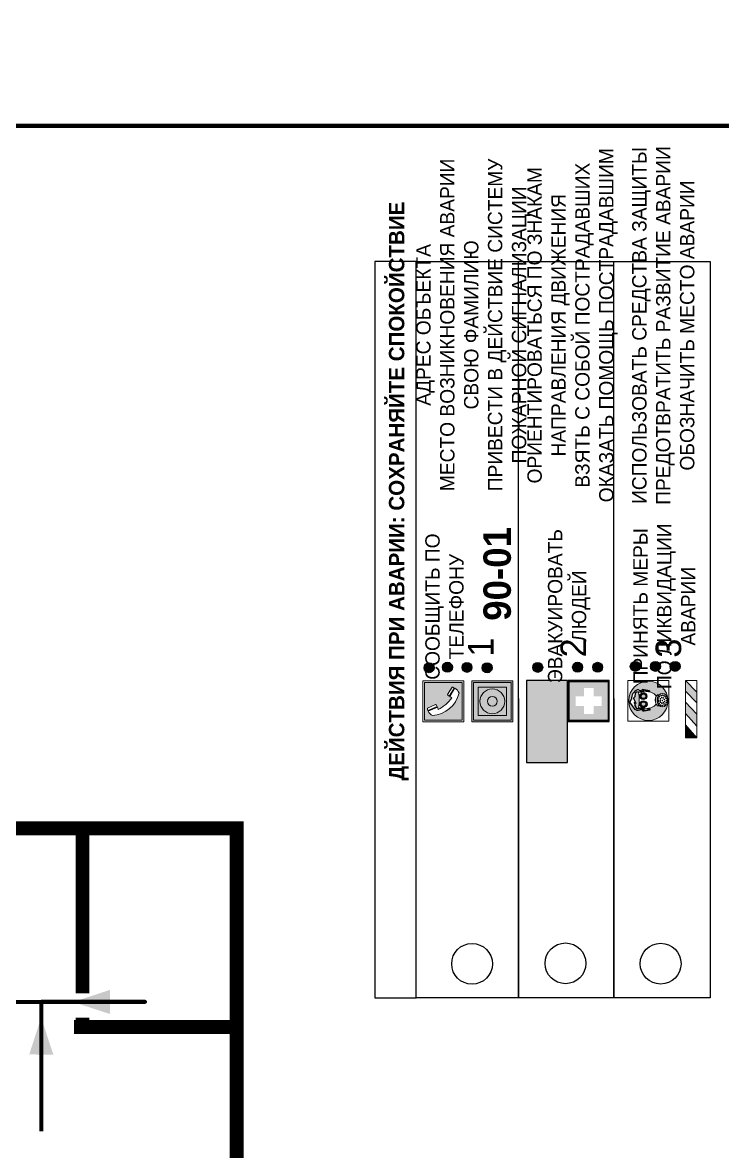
# Model space of a CAD drawing. Header units: millimetres. Extents: x 13114 to 67229, y 22859 to 38520.
# Drawn here: x 25983.7 to 26120.3, y 31091.4 to 31311.9 of the extents above; entities that cross this region are included whole.
import ezdxf

# ---------------------------------------------------------------- set-up
doc = ezdxf.new("R2010")
doc.units = ezdxf.units.MM
doc.layers.add('План_Штампы', color=7, linetype='Continuous')
doc.styles.add('обычный', font='arial.ttf')

# ---------------------------------------------------------------- blocks, each defined once
blk = doc.blocks.new('A$C38D26F80')
h = blk.add_hatch(color=5)
h.dxf.hatch_style = 1
h.paths.add_polyline_path([(-8.77, -4.48, 1), (-0.19, -4.48, 1)])
h.paths.add_polyline_path([(-6.75, -3.58), (-6.75, -3.31), (-6.62, -3.22), (-6.5, -3.22), (-6.42, -3.3), (-6.39, -3.28), (-6.59, -2.23), (-6.59, -2.01), (-6.38, -1.58), (-4.76, -0.4), (-4.13, -0.79, -0.362848), (-2.1, -2.1, -0.201049), (-2.17, -2.48, 0.085434), (-2.26, -3.13), (-1.9, -3.16), (-2.25, -4.7), (-2.4, -4.59), (-2.43, -4.34), (-2.36, -4.34), (-2.14, -3.34), (-2.47, -3.42), (-2.58, -1.95), (-2.77, -1.58), (-3.58, -1.52), (-3.92, -1.26), (-5.05, -1.73), (-4.87, -1.39), (-5.41, -1.6), (-5.41, -1.46), (-6.13, -1.87), (-6.18, -3.5), (-6.56, -3.47), (-6.37, -4.59), (-6.16, -4.43), (-6.16, -4.66), (-6.36, -4.79), (-6.37, -4.8), (-6.51, -4.76)], flags=16)
h.paths.add_polyline_path([(-6.51, -4.76), (-6.36, -4.79), (-6.37, -4.8)], flags=0)
h.paths.add_polyline_path([(-5.92, -2.34, 0.089508), (-2.67, -2.35), (-2.48, -3.88, -0.268602), (-3.4, -6.18, 0.262449), (-5.2, -6.18, -0.268602), (-6.11, -3.88)], flags=16)
edge = h.paths.add_edge_path(flags=16)
edge.add_ellipse((-5.19, -3.41), major_axis=(0, 0.842), ratio=0.848992, start_angle=0, end_angle=360)
edge = h.paths.add_edge_path(flags=0)
edge.add_ellipse((-5.19, -3.39), major_axis=(0, 0.665), ratio=0.853798, start_angle=0, end_angle=360)
edge = h.paths.add_edge_path(flags=0)
edge.add_ellipse((-5.19, -3.4), major_axis=(0, 0.528), ratio=0.864094, start_angle=0, end_angle=360)
edge = h.paths.add_edge_path(flags=16)
edge.add_ellipse((-3.47, -3.4), major_axis=(0, 0.842), ratio=0.848992, start_angle=0, end_angle=360)
h.paths.add_polyline_path([(-3.13, -6.45), (-3.13, -6.84, 0.383174), (-5.57, -6.85), (-5.57, -6.49, -0.369952)], flags=16)
edge = h.paths.add_edge_path(flags=0)
edge.add_ellipse((-3.47, -3.39), major_axis=(0, 0.665), ratio=0.853798, start_angle=0, end_angle=360)
edge = h.paths.add_edge_path(flags=0)
edge.add_ellipse((-3.47, -3.4), major_axis=(0, 0.528), ratio=0.864094, start_angle=0, end_angle=360)
edge = h.paths.add_edge_path(flags=16)
edge.add_ellipse((-4.34, -7.57), major_axis=(-1.48, 0), ratio=0.744955, start_angle=0, end_angle=360)
h.paths.add_polyline_path([(-5.01, -6.85, -1), (-5.15, -6.85, -1)], flags=0)
h.paths.add_polyline_path([(-5.33, -7.14, -1), (-5.47, -7.14, -1)], flags=0)
h.paths.add_polyline_path([(-4.61, -6.71, -1), (-4.74, -6.71, -1)], flags=16)
h.paths.add_polyline_path([(-5.43, -7.51, -1), (-5.57, -7.51, -1)], flags=0)
h.paths.add_polyline_path([(-4.26, -6.67, -1), (-4.4, -6.67, -1)], flags=16)
h.paths.add_polyline_path([(-4.74, -7.14, -1), (-4.88, -7.14, -1)], flags=0)
h.paths.add_polyline_path([(-4.93, -7.43, -1), (-5.07, -7.43, -1)], flags=0)
h.paths.add_polyline_path([(-4.41, -7.07, -1), (-4.54, -7.07, -1)], flags=0)
h.paths.add_polyline_path([(-5.33, -7.87, -1), (-5.46, -7.87, -1)], flags=0)
h.paths.add_polyline_path([(-3.8, -6.71, -1), (-3.94, -6.71, -1)], flags=16)
h.paths.add_polyline_path([(-4.85, -7.78, -1), (-4.98, -7.78, -1)], flags=0)
h.paths.add_polyline_path([(-3.96, -7.14, -1), (-4.1, -7.14, -1)], flags=0)
h.paths.add_polyline_path([(-4.33, -7.53, -1), (-4.47, -7.53, -1)], flags=0)
h.paths.add_polyline_path([(-5.09, -8.12, -1), (-5.23, -8.12, -1)], flags=0)
h.paths.add_polyline_path([(-3.5, -6.94, -1), (-3.64, -6.94, -1)], flags=0)
h.paths.add_polyline_path([(-4.54, -7.97, -1), (-4.68, -7.97, -1)], flags=0)
h.paths.add_polyline_path([(-3.66, -7.39, -1), (-3.8, -7.39, -1)], flags=0)
h.paths.add_polyline_path([(-4.73, -8.35, -1), (-4.86, -8.35, -1)], flags=0)
h.paths.add_polyline_path([(-4.09, -7.96, -1), (-4.23, -7.96, -1)], flags=0)
h.paths.add_polyline_path([(-3.77, -7.74, -1), (-3.91, -7.74, -1)], flags=0)
h.paths.add_polyline_path([(-3.22, -7.27, -1), (-3.35, -7.27, -1)], flags=0)
h.paths.add_polyline_path([(-4.34, -8.4, -1), (-4.47, -8.4, -1)], flags=0)
h.paths.add_polyline_path([(-3.16, -7.61, -1), (-3.3, -7.61, -1)], flags=0)
h.paths.add_polyline_path([(-3.9, -8.35, -1), (-4.04, -8.35, -1)], flags=0)
h.paths.add_polyline_path([(-3.32, -7.91, -1), (-3.46, -7.91, -1)], flags=0)
h.paths.add_polyline_path([(-3.55, -8.23, -1), (-3.69, -8.23, -1)], flags=0)
at = {"color": 5, "lineweight": 5}
for p, q in [((-4.48, 0), (-8.96, 0)), ((-8.96, 0), (-8.96, -4.48)), ((-4.48, 0), (0, 0)), ((0, 0), (0, -4.48)), ((-6.59, -2.01), (-6.38, -1.58)), ((-6.59, -2.23), (-6.59, -2.01)), ((-6.39, -3.28), (-6.59, -2.23)), ((-6.38, -1.58), (-4.76, -0.4)), ((-6.13, -1.87), (-6.18, -3.5)), ((-5.41, -1.46), (-6.13, -1.87)), ((-5.92, -2.34), (-6.11, -3.88)), ((-4.87, -1.39), (-5.41, -1.6)), ((-5.41, -1.6), (-5.41, -1.46)), ((-3.92, -1.26), (-5.05, -1.73)), ((-5.05, -1.73), (-4.87, -1.39)), ((-4.76, -0.4), (-4.13, -0.79)), ((-3.58, -1.52), (-3.92, -1.26)), ((-2.77, -1.58), (-3.58, -1.52)), ((-2.58, -1.95), (-2.77, -1.58)), ((-2.67, -2.34), (-2.48, -3.88)), ((-2.47, -3.42), (-2.58, -1.95)), ((-8.96, -8.96), (-8.96, -4.48)), ((-6.75, -3.31), (-6.62, -3.22)), ((-6.75, -3.58), (-6.75, -3.31)), ((-6.51, -4.76), (-6.75, -3.58)), ((-6.62, -3.22), (-6.5, -3.22)), ((-6.18, -3.5), (-6.56, -3.47)), ((-6.56, -3.47), (-6.37, -4.59)), ((-6.37, -4.8), (-6.51, -4.76)), ((-6.5, -3.22), (-6.42, -3.3)), ((-6.42, -3.3), (-6.39, -3.28)), ((-6.37, -4.59), (-6.16, -4.43)), ((-6.16, -4.66), (-6.37, -4.8)), ((-6.16, -4.43), (-6.16, -4.66)), ((-2.14, -3.34), (-2.47, -3.42)), ((-2.43, -4.34), (-2.4, -4.59)), ((-2.43, -4.34), (-2.36, -4.34)), ((-2.4, -4.59), (-2.25, -4.7)), ((-2.36, -4.34), (-2.14, -3.34)), ((-1.9, -3.16), (-2.26, -3.13)), ((-2.25, -4.7), (-1.9, -3.16)), ((0, -8.96), (0, -4.48)), ((-5.57, -6.49), (-5.57, -6.85)), ((-3.13, -6.45), (-3.13, -6.84)), ((-4.48, -8.96), (-8.96, -8.96)), ((-4.48, -8.96), (0, -8.96))]:
    blk.add_line(p, q, dxfattribs=at)
at = {"color": 5}
for p, q in [((-6.59, -2.01), (-6.38, -1.58)), ((-6.59, -2.23), (-6.59, -2.01)), ((-6.39, -3.28), (-6.59, -2.23)), ((-6.38, -1.58), (-4.76, -0.4)), ((-6.13, -1.87), (-6.18, -3.5)), ((-5.41, -1.46), (-6.13, -1.87)), ((-4.87, -1.39), (-5.41, -1.6)), ((-5.41, -1.6), (-5.41, -1.46)), ((-3.92, -1.26), (-5.05, -1.73)), ((-5.05, -1.73), (-4.87, -1.39)), ((-4.76, -0.4), (-4.13, -0.79)), ((-3.58, -1.52), (-3.92, -1.26)), ((-2.77, -1.58), (-3.58, -1.52)), ((-2.58, -1.95), (-2.77, -1.58)), ((-2.47, -3.42), (-2.58, -1.95)), ((-6.75, -3.31), (-6.62, -3.22)), ((-6.75, -3.58), (-6.75, -3.31)), ((-6.51, -4.76), (-6.75, -3.58)), ((-6.62, -3.22), (-6.5, -3.22)), ((-6.18, -3.5), (-6.56, -3.47)), ((-6.56, -3.47), (-6.37, -4.59)), ((-6.37, -4.8), (-6.51, -4.76)), ((-6.36, -4.79), (-6.51, -4.76)), ((-6.5, -3.22), (-6.42, -3.3)), ((-6.42, -3.3), (-6.39, -3.28)), ((-6.37, -4.59), (-6.16, -4.43)), ((-6.16, -4.66), (-6.37, -4.8)), ((-6.16, -4.66), (-6.36, -4.79)), ((-6.16, -4.43), (-6.16, -4.66)), ((-2.14, -3.34), (-2.47, -3.42)), ((-2.4, -4.59), (-2.43, -4.34)), ((-2.43, -4.34), (-2.36, -4.34)), ((-2.25, -4.7), (-2.4, -4.59)), ((-2.36, -4.34), (-2.14, -3.34)), ((-2.26, -3.13), (-1.9, -3.16)), ((-1.9, -3.16), (-2.25, -4.7))]:
    blk.add_line(p, q, dxfattribs=at)
at = {"color": 5, "lineweight": 5}
for centre, radius in [((-4.48, -4.48), 4.29), ((-5.4, -7.14), 0.0678), ((-5.08, -6.85), 0.0678), ((-5, -7.43), 0.0678), ((-4.81, -7.14), 0.0678), ((-4.67, -6.71), 0.0678), ((-4.47, -7.07), 0.0678), ((-4.33, -6.67), 0.0678), ((-4.03, -7.14), 0.0678), ((-3.87, -6.71), 0.0678), ((-3.73, -7.39), 0.0678), ((-3.57, -6.94), 0.0678), ((-3.28, -7.27), 0.0678), ((-5.5, -7.51), 0.0678), ((-5.4, -7.87), 0.0678), ((-5.16, -8.12), 0.0678), ((-4.91, -7.78), 0.0678), ((-4.79, -8.35), 0.0678), ((-4.61, -7.97), 0.0678), ((-4.4, -7.53), 0.0678), ((-4.4, -8.4), 0.0678), ((-4.16, -7.96), 0.0678), ((-3.97, -8.35), 0.0678), ((-3.84, -7.74), 0.0678), ((-3.62, -8.23), 0.0678), ((-3.39, -7.91), 0.0678), ((-3.23, -7.61), 0.0678)]:
    blk.add_circle(centre, radius, dxfattribs=at)
for centre, radius, start, end in [((-4.28, 6.66), 9.15, 259.6987, 280.1569), ((-2.6, -2.2), 0.513, 326.4781, 11.7739), ((-3.66, -4.24), 2.47, 171.573, 231.7124), ((-4.93, -4.24), 2.47, 308.2876, 8.427), ((-0.47, -3.05), 1.79, 161.5846, 182.4584), ((-4.33, -7.88), 1.87, 50.358, 131.5662), ((-4.34, -8.2), 1.82, 48.4943, 132.3565), ((-4.3, -7.78), 1.83, 60.5889, 119.4111)]:
    blk.add_arc(centre, radius, start, end, dxfattribs=at)
at = {"color": 5}
for centre, radius, start, end in [((-3.89, -2.66), 1.88, 17.387, 97.1599), ((-2.6, -2.2), 0.511, 326.3906, 11.8614), ((-0.35, -3.07), 1.91, 162.2553, 181.7878)]:
    blk.add_arc(centre, radius, start, end, dxfattribs=at)
at = {"color": 5, "lineweight": 5}
for centre, major_axis, ratio in [((-5.19, -3.41), (0, 0.842), 0.848992), ((-5.19, -3.39), (0, 0.665), 0.853798), ((-5.19, -3.4), (0, 0.528), 0.864094), ((-3.47, -3.4), (0, 0.842), 0.848992), ((-3.47, -3.39), (0, 0.665), 0.853798), ((-3.47, -3.4), (0, 0.528), 0.864094), ((-4.34, -7.57), (-1.48, 0), 0.744955)]:
    blk.add_ellipse(centre, major_axis=major_axis, ratio=ratio, dxfattribs=at)
blk = doc.blocks.new('A$C47DD6509')
at = {"lineweight": 5}
for points in [[(-8.69, 0), (-11.19, 0), (-11.19, -2.22)], [(-4.22, 0), (-6.45, 0), (-8.91, -2.22), (-6.61, -2.22)], [(0, 0), (-2.09, 0), (-4.36, -2.22), (-2.29, -2.22)]]:
    blk.add_hatch(color=242, dxfattribs=at).paths.add_polyline_path(points)
at = {"color": 242, "lineweight": 5}
for p, q in [((-11.19, -2.22), (-8.69, 0)), ((-11.19, -2.22), (-11.19, 0)), ((-11.19, 0), (-8.69, 0)), ((-11.19, 0), (0, 0)), ((-8.91, -2.22), (-6.45, 0)), ((-6.61, -2.22), (-4.22, 0)), ((-4.36, -2.22), (-2.09, 0)), ((-2.29, -2.22), (0, 0)), ((0, 0), (0, -2.22)), ((0, -2.22), (-11.19, -2.22))]:
    blk.add_line(p, q, dxfattribs=at)
blk = doc.blocks.new('A$C32E8229D')
at = {"true_color": 0xffffff}
blk.add_hatch(color=7, dxfattribs=at).paths.add_polyline_path([(0, 0), (0, -8), (16, -8), (16, 0)])
h = blk.add_hatch(color=126)
h.paths.add_polyline_path([(0.2, -0.2), (15.8, -0.2), (15.8, -7.8), (0.2, -7.8)])
h.paths.add_polyline_path([(13.49, -2.05), (12.08, -2.05), (11.37, -2.63, 0.162397), (11.29, -2.84), (11.29, -3.63), (10.35, -3.63), (10.35, -4.05), (11.68, -4.05), (11.68, -3.48), (12.26, -4.28), (11.29, -5.1), (11.29, -6.78), (11.85, -6.78), (11.85, -5.44), (12.8, -4.64), (12.8, -5.94), (14.46, -5.94), (14.46, -5.39), (13.45, -5.39), (13.45, -3.97), (12.46, -2.59), (13.15, -2.59), (13.69, -3.34), (14.18, -3)], flags=16)
h.paths.add_polyline_path([(10.74, -1.82, 1), (11.8, -1.82, 1)], flags=16)
h.paths.add_polyline_path([(9.39, -3.59), (5.99, -3.59), (6.56, -3.03), (5.91, -3.03), (5.1, -3.83), (5.91, -4.64), (6.56, -4.64), (5.99, -4.09), (9.39, -4.09)], flags=16)
h.paths.add_polyline_path([(4.29, -1.08), (1.72, -1.08), (1.72, -6.6), (4.29, -6.6)], flags=16)
at = {"color": 126}
blk.add_lwpolyline([(16, -8), (0, -8), (0, 0), (16, 0)], close=True, dxfattribs=at)
blk = doc.blocks.new('A$C18900ED3')
h = blk.add_hatch(color=126)
h.paths.add_polyline_path([(-0.18, -0.18), (-7.02, -0.18), (-7.02, -7.02), (-0.18, -7.02)])
h.paths.add_polyline_path([(-5.89, -4.46), (-5.89, -2.77), (-4.46, -2.77), (-4.46, -1.31), (-2.77, -1.31), (-2.77, -2.77), (-1.33, -2.77), (-1.33, -4.46), (-2.77, -4.46), (-2.77, -5.89), (-4.46, -5.89), (-4.46, -4.46)], flags=16)
at = {"color": 126}
for p, q in [((-7.2, 0), (-7.2, -7.2)), ((0, 0), (-7.2, 0)), ((0, -7.2), (0, 0)), ((-7.02, -7.02), (-7.02, -0.18)), ((-7.02, -0.18), (-0.18, -0.18)), ((-0.18, -0.18), (-0.18, -7.02)), ((-7.2, -7.2), (0, -7.2)), ((-0.18, -7.02), (-7.02, -7.02))]:
    blk.add_line(p, q, dxfattribs=at)
blk = doc.blocks.new('A$C456E1F9C')
at = {"lineweight": 5}
h = blk.add_hatch(color=242, dxfattribs=at)
h.paths.add_polyline_path([(0.51, -1.47), (0.51, -13.26), (12.29, -13.26), (12.29, -1.47)])
h.paths.add_polyline_path([(5.42, -4.95, -0.254479), (4.78, -5.4), (3.52, -2.53, -0.209735), (4.23, -2.4)], flags=16)
h.paths.add_polyline_path([(8.53, -8.6), (10.87, -10.17), (10.54, -10.76), (8.03, -9.13, -0.192251)], flags=16)
h.paths.add_polyline_path([(4.61, -5.49, 0.005518), (3.87, -5.72, 0.128647), (7.49, -10.01, 0.00809), (7.83, -9.33), (10.47, -10.97, -0.16736), (8.99, -12.25, -0.327862), (1.95, -3.95, -0.166952), (3.36, -2.62)], flags=16)
at = {"color": 242, "lineweight": 5}
for p, q in [((0, -13.77), (0, -0.97)), ((12.8, -0.97), (0, -0.97)), ((4.61, -5.49), (3.36, -2.62)), ((3.52, -2.53), (4.78, -5.4)), ((4.23, -2.4), (5.42, -4.95)), ((12.8, -13.77), (12.8, -0.97)), ((7.83, -9.33), (10.47, -10.97)), ((8.03, -9.13), (10.54, -10.76)), ((10.81, -10.12), (8.53, -8.6)), ((10.54, -10.76), (10.8, -10.3)), ((10.8, -10.3), (10.81, -10.12)), ((0, -13.77), (12.8, -13.77))]:
    blk.add_line(p, q, dxfattribs=at)
blk.add_lwpolyline([(0.51, -1.47), (12.29, -1.47), (12.29, -13.26), (0.51, -13.26)], close=True, dxfattribs=at)
for centre, radius, start, end in [((4.59, -5.34), 2.99, 114.2845, 152.1974), ((4.02, -3.27), 0.891, 76.3284, 123.7092), ((11.12, -3.31), 9.19, 183.9915, 256.6009), ((14.98, -39.1), 35.17, 107.1487, 108.4135), ((13.86, -0.94), 11.08, 205.5536, 234.8762), ((4.68, -4.59), 0.824, 276.9621, 334.0723), ((-13.31, 0.8), 23.44, 332.5487, 334.4027), ((8.94, -9.5), 0.989, 114.4092, 157.9388), ((7.87, -9.46), 3, 291.9291, 329.9329)]:
    blk.add_arc(centre, radius, start, end, dxfattribs=at)
blk = doc.blocks.new('A$C54414219')
at = {"true_color": 0xffffff}
h = blk.add_hatch(color=7, dxfattribs=at)
h.paths.add_polyline_path([(2.39, -9.45), (2.39, -18.3), (11.23, -18.3), (11.23, -9.45)], flags=0)
h.paths.add_polyline_path([(10.71, -13.87, -1), (2.92, -13.87, -1)], flags=0)
h.paths.add_polyline_path([(8.3, -13.87, -1), (5.33, -13.87, -1)], flags=0)
h.paths.add_polyline_path([(0.41, -7.47), (0.41, -20.27), (13.21, -20.27), (13.21, -7.47)])
h.paths.add_polyline_path([(0.92, -19.77), (12.71, -19.77), (12.71, -7.98), (0.92, -7.98)], flags=16)
h.paths.add_polyline_path([(11.23, -9.45), (11.23, -18.3), (2.39, -18.3), (2.39, -9.45)], flags=0)
at = {"lineweight": 5}
h = blk.add_hatch(color=242, dxfattribs=at)
h.paths.add_polyline_path([(12.71, -7.98), (0.92, -7.98), (0.92, -19.77), (12.71, -19.77)])
h.paths.add_polyline_path([(11.23, -18.3), (2.39, -18.3), (2.39, -9.45), (11.23, -9.45)], flags=16)
h.paths.add_polyline_path([(10.71, -13.87, -1), (2.92, -13.87, -1)], flags=0)
h.paths.add_polyline_path([(8.3, -13.87, -1), (5.33, -13.87, -1)], flags=0)
at = {"true_color": 0xffffff}
h = blk.add_hatch(color=7, dxfattribs=at)
h.paths.add_polyline_path([(2.39, -9.45), (2.39, -18.3), (11.23, -18.3), (11.23, -9.45)])
h.paths.add_polyline_path([(10.71, -13.87, -1), (2.92, -13.87, -1)], flags=16)
h.paths.add_polyline_path([(8.3, -13.87, -1), (5.33, -13.87, -1)], flags=0)
at = {"lineweight": 5}
h = blk.add_hatch(color=242, dxfattribs=at)
h.paths.add_polyline_path([(2.92, -13.87, 1), (10.71, -13.87, 1)])
h.paths.add_polyline_path([(8.3, -13.87, -1), (5.33, -13.87, -1)], flags=16)
at = {"color": 242, "lineweight": 5}
for p, q in [((0.41, -20.27), (0.41, -7.47)), ((0.41, -7.47), (13.21, -7.47)), ((0.41, -7.47), (13.21, -7.47)), ((13.21, -20.27), (13.21, -7.47)), ((0.41, -20.27), (13.21, -20.27))]:
    blk.add_line(p, q, dxfattribs=at)
for points in [[(0.92, -7.98), (12.71, -7.98), (12.71, -19.77), (0.92, -19.77)], [(2.39, -9.45), (11.23, -9.45), (11.23, -18.3), (2.39, -18.3)]]:
    blk.add_lwpolyline(points, close=True, dxfattribs=at)
for radius in [3.89, 1.49]:
    blk.add_circle((6.81, -13.87), radius, dxfattribs=at)

msp = doc.modelspace()

# ---------------------------------------------------------------- hatches: boundary and pattern name
at = {"lineweight": 0}
h = msp.add_hatch(color=256, dxfattribs=at)
h.dxf.hatch_style = 1
h.paths.add_polyline_path([(26063.09, 31184.93, 1), (26063.09, 31186.86, 1)])
h = msp.add_hatch(color=256, dxfattribs=at)
h.dxf.hatch_style = 1
h.paths.add_polyline_path([(26066.67, 31185.03, 1), (26066.67, 31186.96, 1)])
h = msp.add_hatch(color=256, dxfattribs=at)
h.dxf.hatch_style = 1
h.paths.add_polyline_path([(26070.48, 31184.99, 1), (26070.48, 31186.93, 1)])
h = msp.add_hatch(color=256, dxfattribs=at)
h.dxf.hatch_style = 1
h.paths.add_polyline_path([(26074.41, 31184.91, 1), (26074.41, 31186.84, 1)])
h = msp.add_hatch(color=256, dxfattribs=at)
h.dxf.hatch_style = 1
h.paths.add_polyline_path([(26084.29, 31185, 1), (26084.29, 31186.93, 1)])
h = msp.add_hatch(color=256, dxfattribs=at)
h.dxf.hatch_style = 1
h.paths.add_polyline_path([(26092.07, 31185.04, 1), (26092.07, 31186.97, 1)])
h = msp.add_hatch(color=256, dxfattribs=at)
h.dxf.hatch_style = 1
h.paths.add_polyline_path([(26095.98, 31185.03, 1), (26095.98, 31186.96, 1)])
h = msp.add_hatch(color=256, dxfattribs=at)
h.dxf.hatch_style = 1
h.paths.add_polyline_path([(26103.33, 31185.19, 1), (26103.33, 31187.12, 1)])
h = msp.add_hatch(color=256, dxfattribs=at)
h.dxf.hatch_style = 1
h.paths.add_polyline_path([(26107.27, 31185.18, 1), (26107.27, 31187.11, 1)])
h = msp.add_hatch(color=256, dxfattribs=at)
h.dxf.hatch_style = 1
h.paths.add_polyline_path([(26111.11, 31185.18, 1), (26111.11, 31187.12, 1)])

# ---------------------------------------------------------------- linework, layer by layer
at = {"color": 1, "lineweight": 100}
for points in [[(25622.76, 31686.74), (26222.76, 31686.74), (26222.76, 31291.74), (25622.76, 31291.74)], [(25622.76, 31291.74), (26222.76, 31291.74), (26222.76, 30896.74), (25622.76, 30896.74)]]:
    msp.add_lwpolyline(points, close=True, dxfattribs=at)
for points in [[(26060.55, 31121.45), (26060.55, 31265.21), (26052.5, 31265.21), (26052.5, 31121.45)], [(26060.55, 31121.45), (26060.55, 31265.21), (26117.95, 31265.21), (26117.95, 31121.45)]]:
    msp.add_lwpolyline(points, close=True)
for points in [[(26080.54, 31179.86), (26080.54, 31121.45), (26080.54, 31265.21)], [(26099.12, 31179.86), (26099.12, 31121.45), (26099.12, 31265.21)]]:
    msp.add_lwpolyline(points)
at = {"lineweight": 0, "const_width": 2.7}
for points in [[(25922.37, 30937.59), (25709.47, 30937.59), (25709.47, 31154.54), (26025.53, 31154.54), (26025.53, 30937.59), (25922.37, 30937.59)], [(25995.42, 31122.33), (25995.42, 31154.54)], [(25995.42, 31115.73), (25995.42, 31117.58)], [(26025.53, 31115.73), (25993.76, 31115.73)]]:
    msp.add_lwpolyline(points, dxfattribs=at)
at = {"color": 126, "lineweight": 100, "true_color": 0x008754}
msp.add_lwpolyline([(25953.75, 31095.43), (25953.75, 31120.65), (26007.65, 31120.65), (25987.39, 31120.65), (25987.39, 31095.43)], dxfattribs=at)
for centre, radius in [((26063.09, 31185.89), 0.966), ((26066.67, 31186), 0.966), ((26070.48, 31185.96), 0.966), ((26074.41, 31185.88), 0.966), ((26084.29, 31185.96), 0.966), ((26092.07, 31186), 0.966), ((26095.98, 31185.99), 0.966), ((26103.33, 31186.15), 0.966), ((26107.27, 31186.15), 0.966), ((26111.11, 31186.15), 0.966), ((26071.47, 31128.07), 3.98), ((26089.7, 31128.17), 3.98), ((26108.28, 31128.11), 3.98)]:
    msp.add_circle(centre, radius)
at = {"layer": 'План_Штампы', "color": 126, "true_color": 0x008754}
for points in [[(26000.8, 31122.99), (26000.79, 31118.29), (25993.57, 31120.62)], [(25989.73, 31110.36), (25985.03, 31110.38), (25987.36, 31117.59)]]:
    msp.add_solid(points, dxfattribs=at)

# ---------------------------------------------------------------- block references
at = {"rotation": 89.99999999999999}
for name, p, xscale, yscale, zscale in [('A$C456E1F9C', (26061.27, 31175.34), 0.625, 0.625, 0.625), ('A$C54414219', (26066.76, 31175.08), 0.625, 0.625, 0.625), ('A$C18900ED3', (26090.22, 31183.4), 1.111111111007631, 1.111111111007631, 1.111111111007631), ('A$C38D26F80', (26101.89, 31183.43), 0.8928571427240968, 0.8928571427240968, 0.8928571427240968)]:
    msp.add_blockref(name, p, dxfattribs=dict(at, xscale=xscale, yscale=yscale, zscale=zscale))
at = {"xscale": -1, "rotation": 90}
msp.add_blockref('A$C32E8229D', (26082.07, 31183.4), dxfattribs=at)
at = {"color": 242, "true_color": 0xc1121c, "rotation": 89.99999999999999}
msp.add_blockref('A$C47DD6509', (26113.11, 31183.42), dxfattribs=at)

# ---------------------------------------------------------------- texts
at = {"lineweight": 0, "attachment_point": 5, "rotation": 90, "style": 'обычный'}
for s, insert, char_height, width in [('\\pi-8.4,l8.4,t8.4;{\\fProxima Nova Rg|b0|i0|c204|p2;ОРИЕНТИРОВАТЬСЯ ПО ЗНАКАМ \\PНАПРАВЛЕНИЯ ДВИЖЕНИЯ\\PВЗЯТЬ С СОБОЙ ПОСТРАДАВШИХ\\PОКАЗАТЬ ПОМОЩЬ ПОСТРАДАВШИМ}', (26091.08, 31252.77), 2.8, 126.6484), ('\\pi-8.4,l8.4,t8.4;{\\fProxima Nova Rg|b0|i0|c204|p2;ИСПОЛЬЗОВАТЬ СРЕДСТВА ЗАЩИТЫ \\PПРЕДОТВРАТИТЬ РАЗВИТИЕ АВАРИИ\\PОБОЗНАЧИТЬ МЕСТО АВАРИИ}', (26108.81, 31252.72), 2.8, 126.6484), ('\\pi-8.4,l8.4,t8.4;{\\fProxima Nova Rg|b0|i0|c204|p2;АДРЕС ОБЪЕКТА\\PМЕСТО ВОЗНИКНОВЕНИЯ АВАРИИ\\PСВОЮ ФАМИЛИЮ\\PПРИВЕСТИ В ДЕЙСТВИЕ СИСТЕМУ \\PПОЖАРНОЙ СИГНАЛИЗАЦИИ}', (26071.71, 31252.84), 2.8, 126.6484), ('{\\fProxima Nova Rg|b1|i0|c204|p2;ДЕЙСТВИЯ ПРИ АВАРИИ: СОХРАНЯЙТЕ СПОКОЙСТВИЕ\\H1.6644x; }', (26057.18, 31220.39), 3, 175.1736), ('{\\fProxima Nova Rg|b0|i0|c204|p2;СООБЩИТЬ ПО \\PТЕЛЕФОНУ}', (26066.1, 31197.83), 2.8, 126.6484), ('{\\fProxima Nova Rg|b1|i0|c204|p2;\\H1.0714x;90-01\\fProxima Nova Rg|b0|i0|c204|p2;\\H0.93331x; \\H1.3449x; }', (26076.4, 31204.22), 5, 126.6484), ('{\\fProxima Nova Rg|b0|i0|c204|p2;ЭВАКУИРОВАТЬ \\PЛЮДЕЙ}', (26090.42, 31197.93), 2.8, 126.6484), ('{\\fProxima Nova Rg|b0|i0|c204|p2;ПРИНЯТЬ МЕРЫ \\PПО ЛИКВИДАЦИИ \\PАВАРИИ}', (26109, 31197.9), 2.8, 126.6484), ('{\\fProxima Nova Rg|b0|i0|c204|p2;1\\H1.1667x; }', (26073.16, 31189.93), 5, 126.6484), ('{\\fProxima Nova Rg|b0|i0|c204|p2;2\\H1.1967x; }', (26091.24, 31189.78), 5, 126.6484), ('{\\fProxima Nova Rg|b0|i0|c204|p2;3\\H1.1967x; }', (26109.82, 31189.72), 5, 126.6484)]:
    msp.add_mtext(s, dxfattribs=dict(at, insert=insert, char_height=char_height, width=width))

doc.saveas('drawing.dxf')
